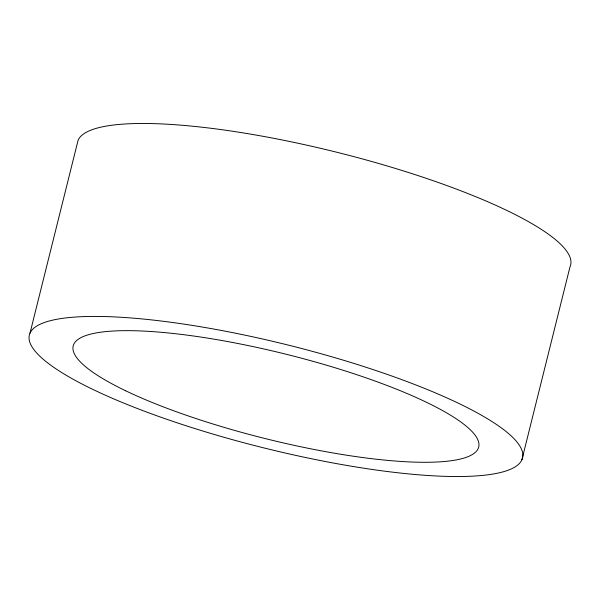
<?xml version="1.0" encoding="UTF-8"?>
<svg xmlns="http://www.w3.org/2000/svg" width="600" height="600" viewBox="0 0 600 600"><rect width="100%" height="100%" fill="white"/><g stroke="black" fill="none" stroke-linecap="round" stroke-linejoin="round"><path stroke-width="0.9" d="M30 333.165L78.105 140.212A254.13 52.838 14 0 1 345.84 154.538A254.13 52.838 14 0 1 570 266.835L521.895 459.787A254.13 52.838 14 0 1 134.1 407.243A254.13 52.838 14 0 1 171.84 322.395A254.13 52.838 14 0 1 521.895 459.787M125.648 390.772A208.95 43.44 14 0 0 469.283 456.112A208.95 43.44 14 0 0 232.905 342.54A208.95 43.44 14 0 0 125.648 390.772"/></g></svg>
